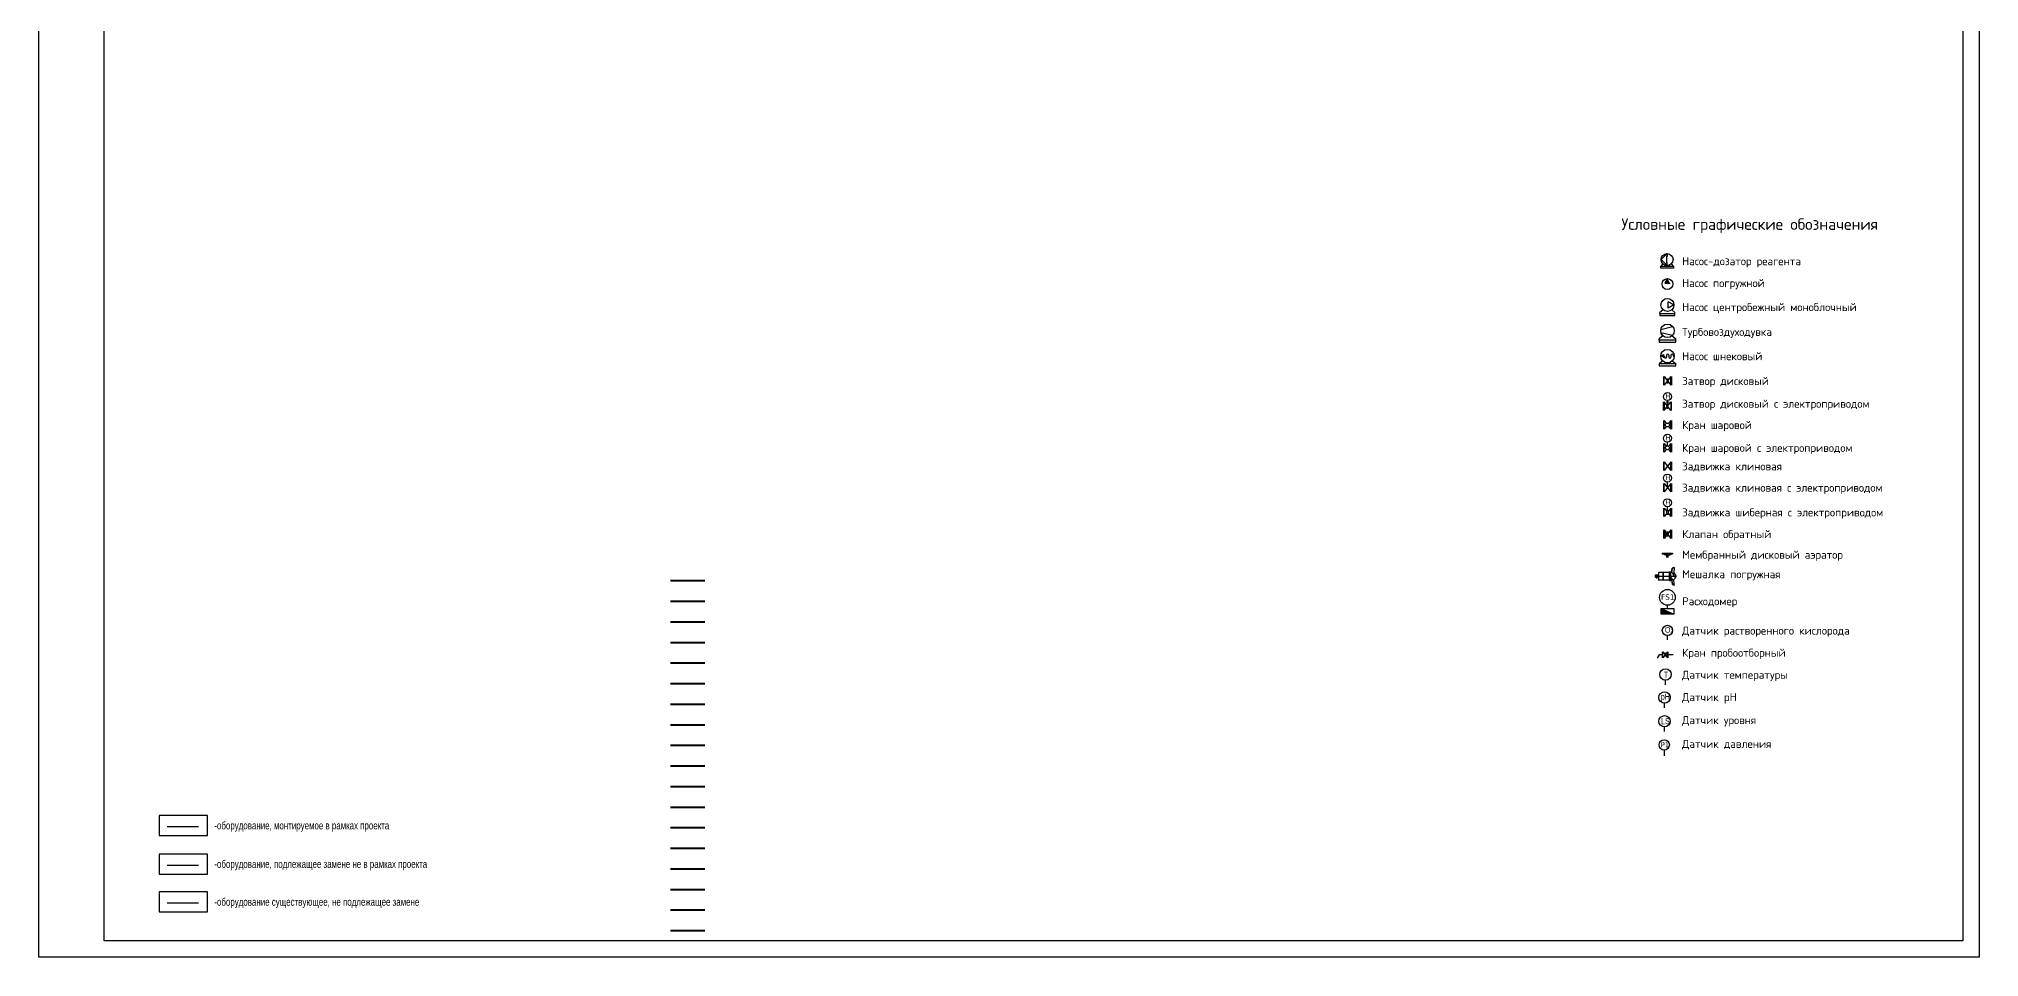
# Model space of a CAD drawing. Extents: x 431547 to 432141, y 118589 to 119430.
# Drawn here: x 431547 to 432141, y 118589 to 118870 of the extents above; entities that cross this region are included whole.
import ezdxf

# ---------------------------------------------------------------- set-up
doc = ezdxf.new("R2010")
doc.units = 0
doc.header["$LTSCALE"] = 300
doc.header["$MEASUREMENT"] = 0
doc.linetypes.add('DASHED2', pattern=[9.525, 6.35, -3.175])
for name, color, linetype in [('1', 7, 'CONTINUOUS'), ('Обозначение задвижек', 7, 'CONTINUOUS'), ('Слой1', 7, 'CONTINUOUS')]:
    doc.layers.add(name, color=color, linetype=linetype)
for name, color, linetype, lineweight, true_color in [('А0', 7, 'CONTINUOUS', 40, 0x00befa), ('И1', 7, 'CONTINUOUS', 40, 0xfa8200), ('И2', 7, 'CONTINUOUS', 40, 0xc86400), ('И3', 7, 'CONTINUOUS', 40, 0xaa5000), ('И4', 7, 'CONTINUOUS', 40, 0x783c00), ('И5', 7, 'CONTINUOUS', 40, 0x5a3200), ('И6', 7, 'CONTINUOUS', 40, 0x321e00), ('И7', 7, 'CONTINUOUS', 40, 0x1e0a00), ('К1', 7, 'CONTINUOUS', 40, 0xfa3c00), ('К10', 7, 'CONTINUOUS', 40, 0x006e00), ('К11', 7, 'CONTINUOUS', 40, 0x005000), ('К5', 7, 'CONTINUOUS', 40, 0x8c2800), ('К6', 7, 'CONTINUOUS', 40, 0x501400), ('К7', 7, 'CONTINUOUS', 40, 0x0000fa), ('К8', 7, 'CONTINUOUS', 40, 0x008282), ('К9', 7, 'CONTINUOUS', 40, 0x00fa00), ('Р1', 7, 'CONTINUOUS', 40, 0xfa00fa), ('Р2', 7, 'CONTINUOUS', 40, 0xa000a0)]:
    doc.layers.add(name, color=color, linetype=linetype, lineweight=lineweight, true_color=true_color)
doc.styles.add('ISOCPEUR 3.5', font='isocpeur.ttf', dxfattribs={"height": 350})
doc.styles.add('MONARCH', font='monarch', dxfattribs={"width": 0.77})

# ---------------------------------------------------------------- blocks, each defined once
blk = doc.blocks.new('_мешалка')
at = {"layer": '1', "color": 124}
for p, q in [((10, 107), (-200, -1028)), ((101, -19), (-101, 19)), ((-639, -804), (-637, -789)), ((-609, -835), (-620, -842)), ((-594, -832), (-210, -867)), ((-367, -735), (-569, -728)), ((-367, -745), (-568, -738)), ((-146, -736), (-382, -692)), ((-365, -674), (81, -756)), ((-351, -651), (-355, -653)), ((-351, -651), (79, -730)), ((77, -730), (-351, -651)), ((82, -700), (-345, -621)), ((-336, -623), (-232, -60)), ((-280, -938), (-94, -972)), ((133, -391), (-279, -315)), ((137, -371), (-276, -295)), ((-214, -49), (-25, -84)), ((-210, -867), (-209, -859)), ((-173, -986), (-210, -979)), ((-146, -736), (91, -780)), ((-142, -715), (81, -756)), ((-92, -34), (-99, -70)), ((-68, -763), (-72, -772)), ((-72, -772), (248, -889)), ((-68, -763), (252, -879)), ((-28, -83), (168, -119)), ((238, -986), (-1, -915)), ((55, -61), (48, -97)), ((76, -699), (180, -136)), ((76, -729), (80, -733)), ((84, -703), (79, -730)), ((84, -703), (79, -730)), ((84, -703), (82, -700)), ((252, -994), (260, -1005)), ((291, -976), (294, -961))]:
    blk.add_line(p, q, dxfattribs=at)
at = {"layer": '1', "color": 124, "linetype": 'Continuous'}
for p, q in [((-353, -648), (-348, -623)), ((-353, -648), (-348, -623)), ((-351, -651), (-353, -648)), ((-351, -651), (-353, -648)), ((-345, -621), (-348, -623)), ((-99, -70), (-99, -70))]:
    blk.add_line(p, q, dxfattribs=at)
at = {"layer": '1', "color": 124}
blk.add_lwpolyline([(-74, 64), (-92, -34, 0.4142136), (-72, -63), (26, -81, 0.4142136), (55, -61), (73, 37, 0.4142136), (53, 66), (-45, 84, 0.4142136)], format="xyb", close=True, dxfattribs=at)
for centre, radius, start, end in [((-600, -811), 40, 169.5398, 229.24865), ((-563, -803), 75, 94.5398, 169.5398), ((-562, -813), 75, 94.5398, 194.54066), ((-623, -838), 5, 229.24865, 300.36701), ((-596, -857), 25, 83.51362, 120.36701), ((-347, -688), 35.7, 103.15617, 187.82912), ((43, -718), 411, 176.76937, 183.69061), ((43, -718), 411, 173.7885, 176.76937), ((-108, -554), 322, 216.37399, 251.63975), ((-144, -774), 215, 201.96835, 252.22107), ((-166, -757), 229, 268.29395, 315.96858), ((-316, -652), 411, 337.2951, 342.31023), ((-316, -652), 411, 342.31023, 345.2911), ((60, -763), 35.5, 331.18759, 55.9107), ((232, -1010), 25, 38.71259, 75.56598), ((216, -956), 75, 324.53894, 64.5398), ((220, -947), 75, 349.5398, 64.5398), ((264, -1002), 5, 218.71259, 289.83095), ((252, -969), 40, 289.83095, 349.5398)]:
    blk.add_arc(centre, radius, start, end, dxfattribs=at)
at = {"layer": '1', "color": 124, "linetype": 'Continuous'}
for centre, start, end in [((-218, -63), 77.10173, 167.03972), ((165, -134), 352.03988, 79.5398)]:
    blk.add_arc(centre, 15, start, end, dxfattribs=at)
at = {"layer": '1', "color": 124}
blk.add_open_spline([(-72, -772), (-61, -782), (-38, -799), (-9, -815), (5, -845), (9, -874), (6, -899), (1, -911), (-1, -916)], degree=3, knots=[0, 0, 0, 0, 18.3394925, 33.1756113, 44.6006065, 57.6207781, 67.7207481, 74.2785703, 74.2785703, 74.2785703, 74.2785703], dxfattribs=at)

msp = doc.modelspace()

# ---------------------------------------------------------------- hatches: boundary and pattern name
at = {"layer": '1', "ltscale": 0.3}
h = msp.add_hatch(color=256, dxfattribs=at)
h.dxf.hatch_style = 1
h.paths.add_polyline_path([(432045.68, 118796.51), (432044.87, 118795.08), (432046.49, 118795.08)])
h = msp.add_hatch(color=256, dxfattribs=at)
h.dxf.hatch_style = 1
h.paths.add_polyline_path([(432043.61, 118772.77), (432044.46, 118773.26), (432044.46, 118772.29)])
at = {"layer": '1', "ltscale": 0.4}
h = msp.add_hatch(color=256, dxfattribs=at)
h.dxf.hatch_style = 1
h.paths.add_polyline_path([(432045.68, 118718.34), (432044.64, 118719.65), (432044.64, 118717.02)])
at = {"layer": '1', "ltscale": 0.5}
msp.add_hatch(color=256, dxfattribs=at).paths.add_polyline_path([(432043.74, 118695.57), (432043.74, 118693.78), (432047.61, 118693.78)])

# ---------------------------------------------------------------- linework, layer by layer
at = {"layer": '1'}
for p, q in [((432044.29, 118801.01), (432043.59, 118800.21)), ((432046.84, 118801.01), (432047.53, 118800.21)), ((432045.68, 118796.51), (432044.87, 118795.08)), ((432047.66, 118788.44), (432045.95, 118789.41)), ((432047.66, 118788.44), (432045.95, 118787.47)), ((432044.37, 118786.94), (432043.38, 118786.13)), ((432046.99, 118786.94), (432047.98, 118786.13)), ((432044.23, 118779.04), (432043.12, 118778.13)), ((432047.12, 118779.04), (432048.23, 118778.13)), ((432044.23, 118771.3), (432043.12, 118770.39)), ((432043.61, 118772.77), (432044.46, 118773.26)), ((432047.12, 118771.3), (432048.23, 118770.39)), ((432044.44, 118766.51), (432044.44, 118763.88)), ((432044.64, 118763.88), (432044.64, 118766.51)), ((432044.64, 118766.51), (432046.71, 118763.88)), ((432046.71, 118766.51), (432044.64, 118763.88)), ((432045.68, 118765.99), (432045.68, 118764.4)), ((432045.68, 118765.99), (432045.68, 118764.39)), ((432046.71, 118763.88), (432046.71, 118766.51)), ((432046.92, 118766.51), (432046.92, 118763.88)), ((432044.44, 118756.16), (432044.44, 118758.79)), ((432044.64, 118758.79), (432044.64, 118756.16)), ((432046.71, 118756.16), (432044.64, 118758.79)), ((432044.64, 118756.16), (432046.71, 118758.79)), ((432046.71, 118758.79), (432046.71, 118756.16)), ((432046.92, 118756.16), (432046.92, 118758.79)), ((432044.44, 118753.04), (432044.44, 118750.4)), ((432044.64, 118750.4), (432044.64, 118753.04)), ((432044.64, 118753.04), (432045.31, 118752.18)), ((432045.68, 118756.68), (432045.68, 118758.27)), ((432045.68, 118756.68), (432045.68, 118758.27)), ((432046.71, 118753.04), (432046.04, 118752.18)), ((432046.71, 118750.4), (432046.71, 118753.04)), ((432046.92, 118753.04), (432046.92, 118750.4)), ((432045.31, 118751.25), (432044.64, 118750.4)), ((432046.04, 118751.25), (432046.71, 118750.4)), ((432044.44, 118746.04), (432044.44, 118743.4)), ((432044.64, 118743.4), (432044.64, 118746.04)), ((432044.64, 118746.04), (432045.31, 118745.19)), ((432045.31, 118744.26), (432044.64, 118743.4)), ((432046.71, 118746.04), (432046.04, 118745.19)), ((432046.04, 118744.26), (432046.71, 118743.4)), ((432046.71, 118743.4), (432046.71, 118746.04)), ((432046.92, 118746.04), (432046.92, 118743.4)), ((432044.44, 118740.4), (432044.44, 118737.76)), ((432044.64, 118737.76), (432044.64, 118740.4)), ((432044.64, 118740.4), (432046.71, 118737.76)), ((432046.71, 118740.4), (432044.64, 118737.76)), ((432046.71, 118737.76), (432046.71, 118740.4)), ((432046.92, 118740.4), (432046.92, 118737.76)), ((432044.44, 118733.86), (432044.44, 118731.22)), ((432044.64, 118731.22), (432044.64, 118733.86)), ((432044.64, 118733.86), (432046.71, 118731.22)), ((432046.71, 118733.86), (432044.64, 118731.22)), ((432046.71, 118731.22), (432046.71, 118733.86)), ((432046.92, 118733.86), (432046.92, 118731.22)), ((432044.44, 118726.31), (432044.44, 118723.67)), ((432044.64, 118723.67), (432044.64, 118726.31)), ((432044.64, 118726.31), (432045.48, 118725.24)), ((432045.48, 118724.73), (432044.64, 118723.67)), ((432046.71, 118726.31), (432045.88, 118725.24)), ((432045.88, 118724.73), (432046.71, 118723.67)), ((432046.71, 118723.67), (432046.71, 118726.31)), ((432046.92, 118726.31), (432046.92, 118723.67)), ((432044.44, 118719.65), (432044.44, 118717.02)), ((432044.64, 118717.02), (432044.64, 118719.65)), ((432044.64, 118719.65), (432046.71, 118717.02)), ((432046.71, 118719.65), (432044.64, 118717.02)), ((432045.68, 118719.13), (432045.68, 118717.54)), ((432045.68, 118719.13), (432045.68, 118717.54)), ((432046.71, 118717.02), (432046.71, 118719.65)), ((432046.92, 118719.65), (432046.92, 118717.02)), ((432044.08, 118682.32), (432044.08, 118680.47)), ((432044.23, 118680.47), (432044.23, 118682.32)), ((432045.68, 118682.32), (432044.23, 118680.47)), ((432044.23, 118682.32), (432045.68, 118680.47)), ((432044.95, 118681.95), (432044.95, 118680.84)), ((432044.95, 118681.95), (432044.95, 118680.84)), ((432045.68, 118680.47), (432045.68, 118682.32)), ((432045.82, 118682.32), (432045.82, 118680.47))]:
    msp.add_line(p, q, dxfattribs=at)
at = {"layer": '1', "ltscale": 0.166667}
for p, q in [((432043.59, 118800.21), (432043.59, 118799.72)), ((432047.53, 118800.21), (432043.59, 118800.21)), ((432047.53, 118800.21), (432047.53, 118799.72)), ((432047.56, 118799.72), (432043.62, 118799.72))]:
    msp.add_line(p, q, dxfattribs=at)
at = {"layer": '1', "ltscale": 10}
for p, q in [((432043.73, 118802.33), (432045.56, 118804.16)), ((432043.73, 118802.33), (432045.56, 118800.5)), ((432045.4, 118803.43), (432045.4, 118801.21)), ((432045.56, 118804.16), (432045.56, 118803.26)), ((432045.56, 118800.5), (432045.56, 118801.4)), ((432045.68, 118695.57), (432045.68, 118696.57))]:
    msp.add_line(p, q, dxfattribs=at)
at = {"layer": '1', "ltscale": 0.3}
for p, q in [((432044.87, 118795.08), (432046.49, 118795.08)), ((432045.95, 118787.47), (432045.95, 118789.41)), ((432043.38, 118785.21), (432047.98, 118785.21)), ((432043.12, 118777.11), (432048.23, 118777.11)), ((432044.46, 118773.26), (432044.46, 118772.29)), ((432043.12, 118769.83), (432048.23, 118769.83))]:
    msp.add_line(p, q, dxfattribs=at)
at = {"layer": '1', "ltscale": 0.4}
for p, q in [((432043.38, 118785.71), (432043.38, 118786.13)), ((432047.98, 118785.71), (432047.98, 118786.13)), ((432043.12, 118777.67), (432043.12, 118778.13)), ((432043.66, 118780.98), (432047.24, 118781.88)), ((432043.66, 118780.07), (432047.24, 118779.16)), ((432048.23, 118777.67), (432048.23, 118778.13)), ((432044.46, 118772.78), (432044.77, 118772.78)), ((432044.77, 118772.78), (432044.77, 118772.51)), ((432045.43, 118773.05), (432045.43, 118772.51)), ((432046.1, 118773.05), (432046.1, 118772.51)), ((432046.76, 118773.05), (432046.76, 118772.51)), ((432047.43, 118773.05), (432047.43, 118772.78)), ((432047.43, 118772.78), (432047.75, 118772.78)), ((432044.09, 118712.53), (432047.27, 118712.53)), ((432044.09, 118712.53), (432044.09, 118712.25)), ((432045.48, 118711.74), (432044.09, 118712.25)), ((432044.09, 118712.25), (432047.27, 118712.25)), ((432045.48, 118711.12), (432045.48, 118711.74)), ((432045.88, 118711.74), (432045.48, 118711.74)), ((432045.88, 118711.74), (432047.27, 118712.25)), ((432045.88, 118711.12), (432045.88, 118711.74)), ((432047.27, 118712.53), (432047.27, 118712.25)), ((432043.15, 118681.4), (432042.58, 118680.4)), ((432044.08, 118681.4), (432043.15, 118681.4)), ((432047.47, 118681.4), (432045.82, 118681.4)), ((432044.71, 118652.23), (432044.72, 118650.48)), ((431583.97, 118632.21), (431583.97, 118626.09)), ((431598.79, 118632.21), (431583.97, 118632.21)), ((431598.79, 118626.09), (431598.79, 118632.21)), ((431583.97, 118626.09), (431598.79, 118626.09)), ((431583.97, 118620.42), (431583.97, 118614.3)), ((431598.79, 118620.42), (431583.97, 118620.42)), ((431598.79, 118614.3), (431598.79, 118620.42)), ((431583.97, 118614.3), (431598.79, 118614.3)), ((431583.97, 118608.84), (431583.97, 118602.72)), ((431598.79, 118608.84), (431583.97, 118608.84)), ((431586.38, 118605.45), (431596.03, 118605.45)), ((431598.79, 118602.72), (431598.79, 118608.84)), ((431583.97, 118602.72), (431598.79, 118602.72))]:
    msp.add_line(p, q, dxfattribs=at)
at = {"layer": '1', "ltscale": 0.5}
for p, q in [((432046, 118758.81), (432045.36, 118758.81)), ((432046, 118758.53), (432045.36, 118758.53)), ((432043.74, 118695.57), (432047.61, 118693.78))]:
    msp.add_line(p, q, dxfattribs=at)
at = {"layer": '1', "ltscale": 30}
msp.add_line((432045.68, 118756.88), (432045.68, 118759.17), dxfattribs=at)
at = {"layer": '1', "color": 1, "ltscale": 0.4}
msp.add_line((431586.38, 118628.81), (431596.03, 118628.81), dxfattribs=at)
at = {"layer": '1', "color": 65, "ltscale": 0.4}
msp.add_line((431586.38, 118617.03), (431596.03, 118617.03), dxfattribs=at)
at = {"layer": '1', "ltscale": 0.4}
for points in [[(431547.12, 119429.85), (432141.12, 119429.85), (432141.12, 118588.85), (431547.12, 118588.85)], [(432136.12, 118593.85), (431567.12, 118593.85), (431567.12, 119424.85), (432136.12, 119424.85)]]:
    msp.add_lwpolyline(points, close=True, dxfattribs=at)
at = {"layer": '1'}
for points in [[(432047.98, 118785.21), (432047.98, 118785.71), (432043.38, 118785.71), (432043.38, 118785.21)], [(432048.23, 118777.11), (432048.23, 118777.67), (432043.12, 118777.67), (432043.12, 118777.11)], [(432048.23, 118769.83), (432048.23, 118770.39), (432043.12, 118770.39), (432043.12, 118769.83)]]:
    msp.add_lwpolyline(points, dxfattribs=at)
at = {"layer": '1', "ltscale": 0.5}
msp.add_lwpolyline([(432043.74, 118695.57), (432047.61, 118695.57), (432047.61, 118693.78), (432043.74, 118693.78)], close=True, dxfattribs=at)
at = {"layer": '1'}
for centre, radius in [((432045.56, 118802.33), 1.83), ((432045.68, 118794.85), 1.66), ((432045.68, 118788.44), 1.99), ((432045.68, 118780.52), 2.07), ((432045.68, 118772.78), 2.07)]:
    msp.add_circle(centre, radius, dxfattribs=at)
at = {"layer": '1', "ltscale": 0.5}
for centre, radius in [((432045.68, 118760.4), 1.23), ((432045.68, 118747.65), 1.23), ((432045.68, 118735.47), 1.23), ((432045.68, 118727.92), 1.23), ((432045.68, 118698.97), 2.4)]:
    msp.add_circle(centre, radius, dxfattribs=at)
at = {"layer": '1', "color": 0, "ltscale": 100}
msp.add_circle((432044.71, 118653.8), 1.57, dxfattribs=at)
at = {"layer": '1', "ltscale": 0.4}
for centre, start, end in [((432045.1, 118772.51), 180, 0), ((432045.77, 118773.05), 0, 180), ((432046.43, 118772.51), 180, 0), ((432047.1, 118773.05), 0, 180)]:
    msp.add_arc(centre, 0.332, start, end, dxfattribs=at)
at = {"layer": 'А0'}
msp.add_line((431740.54, 118609.6), (431751.04, 118609.6), dxfattribs=at)
at = {"layer": 'И1', "lineweight": 40}
msp.add_line((431740.54, 118653.7), (431751.04, 118653.7), dxfattribs=at)
at = {"layer": 'И2'}
msp.add_line((431740.54, 118647.4), (431751.04, 118647.4), dxfattribs=at)
at = {"layer": 'И3'}
msp.add_line((431740.54, 118641.1), (431751.04, 118641.1), dxfattribs=at)
at = {"layer": 'И4'}
msp.add_line((431740.54, 118634.8), (431751.04, 118634.8), dxfattribs=at)
at = {"layer": 'И5'}
msp.add_line((431740.54, 118628.5), (431751.04, 118628.5), dxfattribs=at)
at = {"layer": 'И6'}
msp.add_line((431740.54, 118622.2), (431751.04, 118622.2), dxfattribs=at)
at = {"layer": 'И7'}
msp.add_line((431740.54, 118615.9), (431751.04, 118615.9), dxfattribs=at)
at = {"layer": 'К1'}
msp.add_line((431740.54, 118704.1), (431751.04, 118704.1), dxfattribs=at)
at = {"layer": 'К10'}
msp.add_line((431740.54, 118666.3), (431751.04, 118666.3), dxfattribs=at)
at = {"layer": 'К11', "lineweight": 40}
msp.add_line((431740.54, 118660), (431751.04, 118660), dxfattribs=at)
at = {"layer": 'К5'}
msp.add_line((431740.54, 118697.8), (431751.04, 118697.8), dxfattribs=at)
at = {"layer": 'К6'}
msp.add_line((431740.54, 118691.5), (431751.04, 118691.5), dxfattribs=at)
at = {"layer": 'К7'}
msp.add_line((431740.54, 118685.2), (431751.04, 118685.2), dxfattribs=at)
at = {"layer": 'К8'}
msp.add_line((431740.54, 118678.9), (431751.04, 118678.9), dxfattribs=at)
at = {"layer": 'К9'}
msp.add_line((431740.54, 118672.6), (431751.04, 118672.6), dxfattribs=at)
at = {"layer": 'Обозначение задвижек', "ltscale": 0.4}
msp.add_line((432045.68, 118685.95), (432045.68, 118687.26), dxfattribs=at)
at = {"layer": 'Обозначение задвижек', "color": 120, "ltscale": 0.4}
for p, q in [((432045.09, 118672.2), (432045.09, 118673.64)), ((432044.8, 118665.14), (432044.8, 118666.58)), ((432044.8, 118657.87), (432044.8, 118659.31))]:
    msp.add_line(p, q, dxfattribs=at)
at = {"layer": 'Обозначение задвижек', "ltscale": 0.4}
msp.add_circle((432045.68, 118688.84), 1.58, dxfattribs=at)
at = {"layer": 'Обозначение задвижек', "color": 120, "ltscale": 0.4}
for centre in [(432045.09, 118675.38), (432044.8, 118668.32), (432044.8, 118661.05)]:
    msp.add_circle(centre, 1.74, dxfattribs=at)
at = {"layer": 'Р1'}
msp.add_line((431740.54, 118603.3), (431751.04, 118603.3), dxfattribs=at)
at = {"layer": 'Р2'}
msp.add_line((431740.54, 118597), (431751.04, 118597), dxfattribs=at)
at = {"layer": 'Слой1', "ltscale": 0.4}
for p, q in [((432045.68, 118745.32), (432045.68, 118746.42)), ((432045.68, 118732.54), (432045.68, 118734.24)), ((432045.68, 118725.69), (432045.68, 118726.68))]:
    msp.add_line(p, q, dxfattribs=at)
msp.add_lwpolyline([(432045.48, 118725.69), (432045.88, 118725.69), (432045.88, 118724.28), (432045.48, 118724.28)], close=True, dxfattribs=at)
for centre in [(432045.68, 118751.72), (432045.68, 118744.72)]:
    msp.add_circle(centre, 0.592, dxfattribs=at)

# ---------------------------------------------------------------- block references
at = {"layer": '1', "linetype": 'Continuous', "xscale": -0.005748925000000001, "yscale": 0.005748924999999999, "zscale": 0.005748924999999999, "rotation": 79.45149475423656}
msp.add_blockref('_мешалка', (432042.43, 118705.37), dxfattribs=at)

# ---------------------------------------------------------------- texts
at = {"layer": '1', "ltscale": 0.4, "attachment_point": 1, "style": 'ISOCPEUR 3.5'}
for s, width, insert, char_height in [('Условные графические обозначения', 80.4318, (432031.59, 118814.92), 3.5), ('Насос-дозатор реагента', 58.2565, (432050.17, 118803.05), 2.45), ('Насос погружной', 58.2565, (432050.17, 118796.37), 2.45), ('Насос центробежный моноблочный', 58.2565, (432050.17, 118789.01), 2.45), ('Турбовоздуходувка', 58.2565, (432050.17, 118781.43), 2.45), ('Насос шнековый', 58.2565, (432050.17, 118773.98), 2.45), ('Затвор дисковый', 58.2565, (432050.17, 118766.4), 2.45), ('Затвор дисковый с электроприводом', 58.2565, (432050.17, 118759.44), 2.45), ('Кран шаровой', 58.2565, (432050.17, 118752.93), 2.45), ('Кран шаровой с электроприводом', 58.2565, (432050.17, 118745.93), 2.45), ('Задвижка клиновая', 58.2565, (432050.17, 118740.29), 2.45), ('Задвижка клиновая с электроприводом', 70.2519, (432050.17, 118733.75), 2.45), ('Задвижка шиберная с электроприводом', 74.0056, (432050.17, 118726.19), 2.45), ('Клапан обратный', 58.2565, (432050.17, 118719.54), 2.45), ('Мембранный дисковый аэратор', 58.2565, (432050.17, 118713.24), 2.45), ('Мешалка погружная', 58.2565, (432050.17, 118707.27), 2.45), ('Расходомер', 58.2565, (432050.17, 118699), 2.45), ('Датчик растворенного кислорода', 58.2565, (432050.17, 118690.01), 2.45), ('Кран пробоотборный', 58.2565, (432050.17, 118683.24), 2.45), ('Датчик температуры', 58.2565, (432050.17, 118676.49), 2.45), ('Датчик pH', 58.2565, (432050.17, 118669.66), 2.45), ('Датчик уровня', 58.2565, (432050.17, 118662.62), 2.45), ('Датчик давления', 58.2565, (432050.17, 118655.35), 2.45)]:
    msp.add_mtext_dynamic_manual_height_columns(s, width=width, gutter_width=5.25, heights=[0], dxfattribs=dict(at, insert=insert, char_height=char_height))
at = {"layer": '1', "linetype": 'DASHED2', "ltscale": 15, "attachment_point": 1}
for s, insert, char_height, width in [('{\\fVerdana|b0|i0|c204|p34;Н}', (432045.07, 118761.28), 1.5177, 3.0944), ('{\\fVerdana|b0|i0|c204|p34;Н}', (432045.07, 118748.53), 1.5177, 3.0944), ('{\\fVerdana|b0|i0|c204|p34;Н}', (432045.07, 118736.35), 1.5177, 3.0944), ('{\\fVerdana|b0|i0|c204|p34;Н}', (432045.07, 118728.8), 1.5177, 3.0944), ('{\\fVerdana|b0|i0|c204|p34;FS1}', (432043.74, 118699.87), 1.6093, 3.2812), ('{\\fVerdana|b0|i0|c204|p34;Р1}', (432043.58, 118654.63), 1.5666, 3.194)]:
    msp.add_mtext(s, dxfattribs=dict(at, insert=insert, char_height=char_height, width=width))
at = {"layer": '1', "color": 1, "ltscale": 0.4, "insert": (431600.85, 118630.32), "char_height": 2.3558, "attachment_point": 1, "style": 'MONARCH'}
msp.add_mtext_dynamic_manual_height_columns('-оборудование, монтируемое в рамках проекта', width=78.4795, gutter_width=12.27, heights=[0], dxfattribs=at)
at = {"layer": '1', "color": 65, "ltscale": 0.4, "insert": (431600.85, 118618.53), "char_height": 2.3558, "attachment_point": 1, "style": 'MONARCH'}
msp.add_mtext_dynamic_manual_height_columns('{\\C55;-оборудование, подлежащее замене не в рамках проекта}', width=87.5127, gutter_width=12.27, heights=[0], dxfattribs=at)
at = {"layer": '1', "color": 7, "ltscale": 0.4, "insert": (431600.85, 118606.95), "char_height": 2.3558, "attachment_point": 1, "style": 'MONARCH'}
msp.add_mtext_dynamic_manual_height_columns('{\\C256;-оборудование существующее, не подлежащее замене}', width=87.5127, gutter_width=12.27, heights=[0], dxfattribs=at)
at = {"layer": 'Обозначение задвижек', "ltscale": 0.4, "insert": (432044.89, 118689.88), "char_height": 1.7247, "attachment_point": 1, "style": 'MONARCH'}
msp.add_mtext_dynamic_manual_height_columns('О{\\H0.7x;2}', width=4.5173, gutter_width=12.32, heights=[0], dxfattribs=at)
at = {"layer": 'Обозначение задвижек', "color": 120, "ltscale": 0.4, "attachment_point": 1, "style": 'MONARCH'}
for s, insert, char_height in [('Т', (432044.59, 118676.25), 1.9), ('рН', (432043.64, 118669.54), 1.897), ('LS', (432043.69, 118662.04), 1.897)]:
    msp.add_mtext_dynamic_manual_height_columns(s, width=4.9691, gutter_width=13.55, heights=[0], dxfattribs=dict(at, insert=insert, char_height=char_height))

doc.saveas('drawing.dxf')
